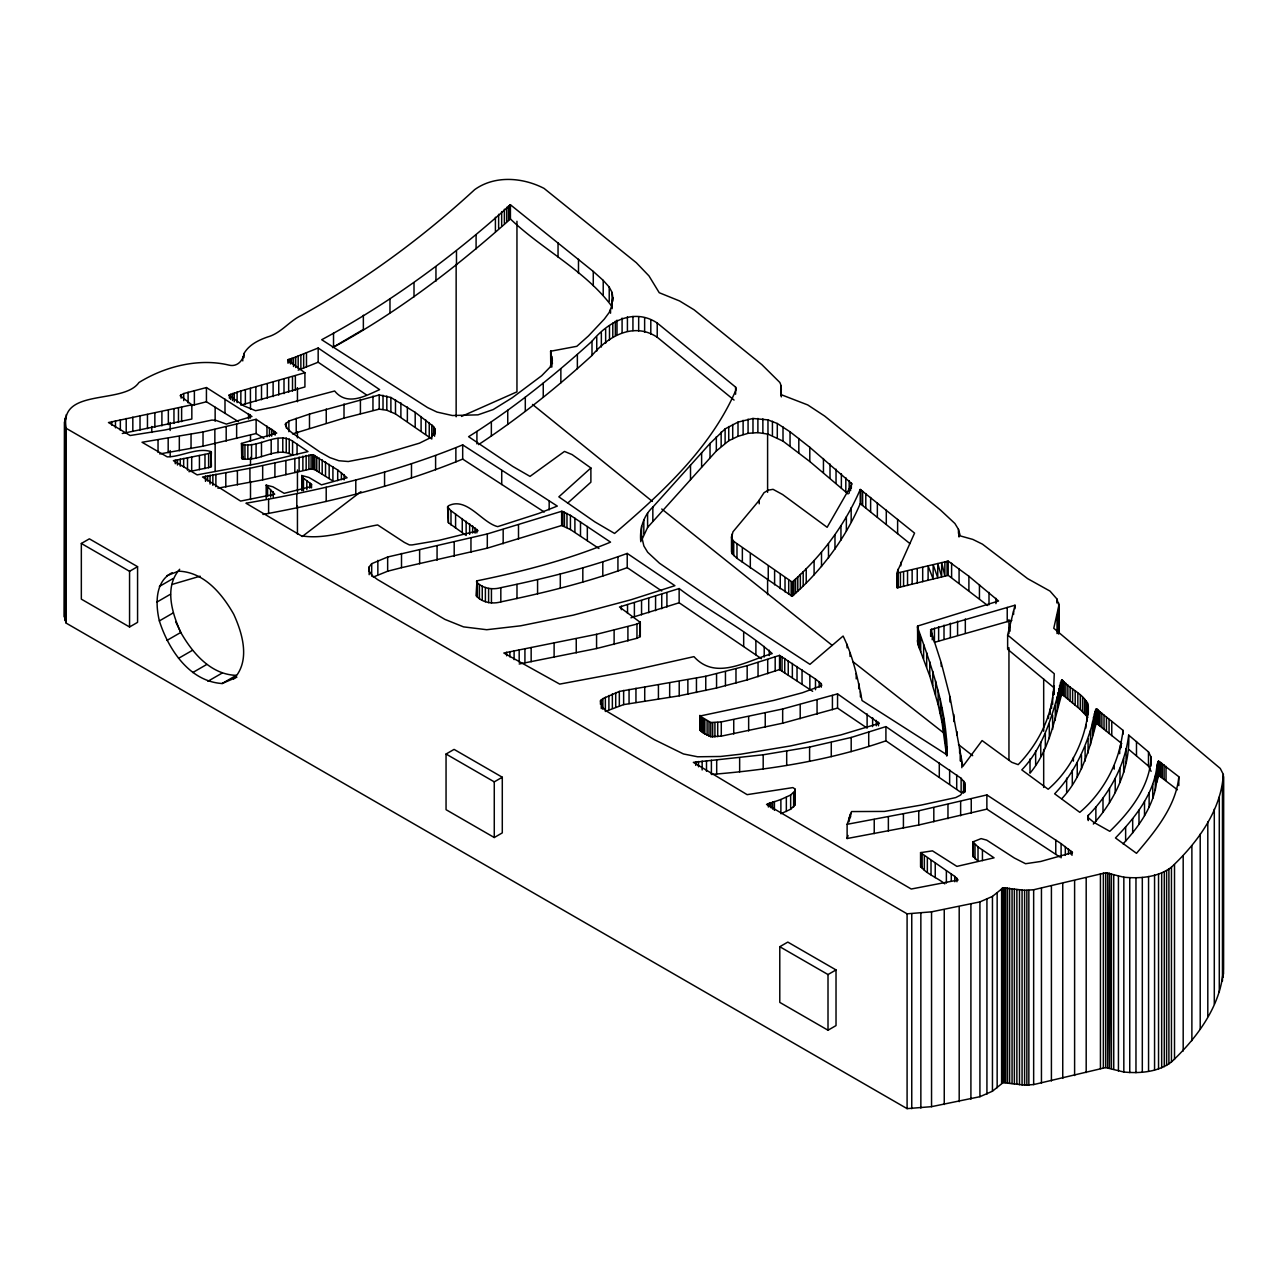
<?xml version="1.0" encoding="UTF-8"?>
<svg xmlns="http://www.w3.org/2000/svg" width="1288" height="1288" viewBox="0 0 1288 1288"><rect width="100%" height="100%" fill="white"/><g stroke="black" fill="none" stroke-linecap="round" stroke-linejoin="round"><path stroke-width="1.5" d="M781.333 388.847L780.995 394.611L807.721 404.931L824.674 416.072L940.401 509.968L954.923 523.524L958.465 529.368L960.268 535.905L972.826 539.414L982.454 544.164L1027.631 578.65L1050.01 591.095L1056.836 598.888L1058.929 605.247L1053.777 628.27L1220.267 768.453L1223.326 774.426L1223.326 969.252C1221.217 1005.332 1197.019 1037.951 1171.452 1061.956C1158.186 1072.163 1139.944 1073.58 1123.828 1072.019L1123.844 877.209L1105.684 872.765L1033.652 889.75L1024.588 890.282L1003.03 887.851L992.452 896.4L979.927 901.89L931.546 911.84L907.09 913.82L66.235 428.357C58.524 387.318 123.181 405.028 138.927 382.536C164.639 366.581 198.594 357.806 228.813 365.084C236.734 367.273 243.013 360.994 243.996 353.524C248.954 344.765 258.598 340.129 267.743 336.925C281.074 333.238 289.269 321.002 301.617 315.302C364.214 280.575 422.061 238.071 474.676 189.626C494.898 175.088 522.703 177.39 544.019 188.37L636.304 262.704L648.975 275.906L659.231 292.714L679.581 300.957L694.055 309.78L761.868 364.649L779.868 382.488L781.172 385.772L781.333 396.881M1151.102 757.135C1149.959 786.421 1130.22 811.601 1109.805 831.324L1093.77 822.308L1088.183 817.687L1087.748 815.964C1109.274 794.1 1124.923 765.861 1128.69 735.126L1148.477 751.902L1151.102 757.135L1151.102 766.006M640.812 541.733C639.444 529.014 643.308 515.941 652.839 507.102L710.026 443.475L725.112 428.888L738.008 422.11L752.981 418.471L767.97 419.888L777.292 423.494L790.043 431.802L809.798 447.306L852.044 483.886L827.138 527.307L782.653 494.56L773.042 489.327L768.292 490.148L764.009 492.708L758.519 501.177L732.969 531.799L731.504 537.853L733.725 541.379L792.152 582.079C821.213 556.529 844.944 525.101 860.239 489.44L914.56 533.119L897.334 571.566L897.221 587.827L948.193 575.334L987.638 605.489M860.239 489.44L860.239 503.656C844.944 539.302 821.213 570.745 792.152 596.296L736.978 558.348L732.067 553.631L732.26 547.513M1223.326 774.426C1221.217 810.506 1197.019 843.125 1171.452 867.13C1158.202 877.337 1139.96 878.754 1123.844 877.209M1053.793 685.763L1054.26 673.721L1007.635 635.032L1015.008 605.215L930.564 629.703L941.254 662.869L949.932 696.615L962.877 766.344L982.084 740.568L1011.821 762.335L1018.18 764.637C1038.595 743.498 1052.666 715.484 1053.793 685.763L1053.793 694.651M1054.035 693.958L1054.26 687.937L1007.635 649.249L1007.635 635.032M1088.086 711.266C1090.212 695.488 1070.296 690.513 1062.23 679.855C1053.198 710.509 1045.582 745.285 1021.803 769.886L1048.174 789.254C1070.505 770.047 1085.092 740.809 1088.086 711.266L1088.086 714.824M1123.828 1072.019L1105.684 1067.591L1033.652 1084.577L1024.588 1085.108L1003.03 1082.661L992.452 1091.21L979.927 1096.7L931.546 1106.666L907.09 1108.63L66.235 623.167L64.4 616.791L64.786 418.278M1156.656 768.469L1158.717 761.224L1178.81 776.728C1176.121 806.127 1155.095 831.468 1136.499 853.316L1115.472 837.957C1134.148 818.524 1152.599 796 1156.656 768.469C1159.522 797.514 1141.828 823.467 1123.088 843.865M1156.656 782.685L1158.717 775.44L1177.393 789.786M552.423 359.996L550.169 367.016L541.668 375.742L512.286 397.718L493.207 409.552L477.977 414.849L452.378 415.525L436.97 412.063L427.584 407.588L321.694 339.726C390.151 302.938 452.877 256.553 510.418 204.76L593.269 271.43L603.219 280.382L609.224 287.095L612.122 292.505L612.814 297.608L611.446 306.721L609.192 312.485L604.362 319.038L588.423 335.975L576.815 346.311L550.62 351.238L552.423 363.554M600.466 700.785L602.43 707.128L606.342 711.024L654.111 739.537L683.429 753.947L697.597 756.781L720.523 756.475L740.777 754.188L790.397 745.961L840.774 734.933L879.302 723.373L837.554 693.878L782.669 708.98L721.28 721.924L710.799 722.504L699.947 716.031L773.814 700.398L802.472 692.719L821.712 685.586L821.261 683.638L815.481 679.066L779.546 655.367L747.169 665.687L705.76 676.264L619.335 691.431L602.865 698.611L600.466 700.785L600.466 704.343M946.664 755.943L941.979 722.182L938.147 704.568L929.775 676.039L918.022 644.596L917.603 626.049L998.554 601.013L968.898 576.267L948.193 561.117L897.028 573.08M917.475 641.295L917.603 640.265M435.151 430.385L431.319 437.308L419.469 443.169L374.309 456.548L348.291 461.523L338.857 460.734L329.921 457.626L320.02 452.04L292.086 432.865L287.771 429.21L285.083 424.348L288.882 421.063L309.49 414.076L379.203 394.949L390.892 397.477L415.187 412.353L433.509 426.521L435.086 429.387L435.151 433.943M236.895 677.166L222.132 683.526C189.433 681.433 168.487 649.458 159.358 620.913C155.494 604.555 154.785 581.516 172.125 572.709M222.132 683.526L236.3 675.347C210.749 674.654 192.524 653 180.771 632.44C172.093 613.265 163.914 586.974 179.692 569.264M1121.172 742.033L1123.2 730.489L1096.249 708.883C1089.181 739.811 1077.187 770.24 1054.647 793.811L1079.811 812.342C1100.628 794.744 1115.746 769.033 1121.172 742.033L1121.172 747.362M1030.014 758.97L1030.014 773.186C1048.883 750.55 1054.131 721.361 1061.731 694.055L1061.731 679.839M550.62 365.454L550.781 366.629L550.62 351.238M1093.335 824.046C1115.005 799.929 1130.268 768.099 1128.69 735.126M1061.859 798.624C1081.421 777.614 1089.294 749.825 1096.249 723.099L1096.249 708.883M1059.766 856.955L986.866 809.138L918.763 824.996L847.118 838.52L847.118 824.304L851.561 811.569L884.454 811.424L921.129 805.097L955.76 797.578L960.526 795.099L964.374 789.834L964.68 782.637L961.122 778.306L885.919 726.609L851.191 737.461L809.589 747.056L763.188 754.784L693.363 762.367L747.137 794.648L792.877 787.596L794.905 788.932L795.099 804.903L790.655 809.234L780.882 813.726L780.882 799.51L790.655 795.018L795.099 790.687M847.118 838.52L848.067 835.493M848.067 493.964L809.798 461.523L783.007 441.124L767.97 434.104L757.891 432.623L748.07 433.332L738.008 436.326L728.734 440.754L716.337 450.977L647.59 527.452L641.553 540.429L641.553 526.212M240.856 390.94L228.926 395.239L243.786 405.833L255.539 410.695L274.859 406.879L334.655 391.005C347.213 406.477 365.357 395.963 379.638 389.62L318.168 348.018L287.659 360.189L304.918 372.747L304.918 386.964L240.856 405.14L240.856 390.94L304.918 372.747M661.742 590.999L627.224 567.638C586.185 582.643 543.552 592.979 500.823 601.882C492.483 604.297 482.276 602.671 476.399 595.974L476.85 580.856C522.381 571.598 567.509 559.926 610.56 542.135L570.423 515.329L561.649 511.288L487.299 533.94L387.656 556.996L371.685 563.693L368.915 567.235L368.915 570.793M476.399 595.974L476.85 580.856M699.947 729.555L703.409 733.13L710.799 736.72L721.28 736.14L782.669 723.196L837.554 708.094L867.114 728.106L867.114 713.906M233.724 678.985C250.532 661.114 242.788 634.034 233.724 614.263C222.067 593.736 204.019 571.985 178.533 571.164L166.941 575.704M447.564 506.925L448.385 505.83C466.82 496.411 481.793 522.751 497.715 526.631L538.754 513.445L557.285 506.087L462.682 444.875C393.275 473.34 319.698 490.454 245.96 503.222L301.344 535.84C326.54 539.962 352.751 529.239 377.642 524.941L404.4 542.441L409.391 544.921L412.063 544.937L438.854 540.38L478.057 530.736L450.993 510.74L447.564 506.925L448.385 522.687L466.143 535.438L466.143 521.221M191.832 404.818L108.482 422.545L130.136 435.521L164.993 429.967L211.876 420.081L215.885 420.355L226.366 424.106L251.933 416.475L206.434 387.559L183.733 393.532L180.127 395.641L191.832 404.818L191.832 419.035L122.296 433.476M973.004 841.837L978.011 846.94L978.011 861.157L973.004 856.053L973.004 841.837L981.102 838.617L986.689 840.114L1014.364 858.017L1025.57 863.717L1040.688 861.479L1072.469 852.576L1061.103 843.624L986.866 794.921L918.763 810.78L847.118 824.304M333.528 332.948L333.528 347.164C397.847 312.211 456.049 267.453 510.418 218.976C542.457 249.695 585.589 270.705 612.122 306.721M591.997 341.24C607.743 322.322 633.567 307.269 657.218 323.014L735.593 387.108L736.285 389.25C711.266 447.709 662.177 492.789 614.585 533.441L594.798 521.849L558.847 496.846L590.886 467.979L572.097 454.584L564.482 451.428L530.012 476.399L512.882 466.498L468.591 436.696C512.688 408.988 553.486 376.225 591.997 341.24L591.997 355.456C556.432 387.897 518.726 418.133 478.508 444.618M591.997 355.456C607.743 336.522 633.567 321.485 657.218 337.231L734.063 400.069M567.589 503.189L590.886 482.195L590.886 467.979M292.569 441.108L307.977 451.589L258.163 463.503L197.145 474.87L173.413 460.685L208.624 453.585L211.071 451.621C197.177 447.113 181.35 456.934 167.231 456.87L142.034 442.267L203.021 431.963L256.135 419.308L276.711 433.122L241.452 443.458L241.758 458.592C258.582 462.65 276.807 445.439 292.569 455.324L292.569 441.108C276.807 431.222 258.582 448.449 241.758 444.376L241.452 443.458M188.901 471.682L210.685 467.125L211.393 452.281M302.213 536.549L360.93 491.63M241.452 457.675L243.271 456.805M332.497 347.599L363.361 329.454L363.361 315.238M81.337 543.472L89.371 538.835L137.575 566.672L137.575 622.346L129.557 626.982L81.337 599.145L81.337 543.472L129.557 571.309L137.575 566.672M159.358 586.475L173.156 578.505M156.733 602.172L170.499 594.219M159.358 620.913L173.156 612.943M166.941 640.426L180.771 632.44L175.635 621.605M178.533 658.345L192.443 650.327M192.765 672.545L206.756 664.463M207.899 681.288L221.987 673.157M446.051 754.027L454.084 749.391L502.288 777.228L502.288 832.885L494.27 837.522L446.051 809.685L446.051 754.027L494.27 781.864L502.288 777.228M779.787 946.712L787.805 942.091L836.025 969.928L836.025 1025.586L828.007 1030.223L779.787 1002.386L779.787 946.712L828.007 974.549L836.025 969.928M373.23 577.072L387.656 571.212L401.502 567.686L487.299 548.157L561.649 525.504L570.423 529.545L598.952 548.495M636.964 624.052L640.297 622.378L619.496 607.002L679.146 588.552C709.06 611.301 744.158 628.834 772.22 653.596C746.879 660.68 715.854 681.111 693.958 656.639L629.14 671.145L559.716 684.105L503.833 653.016L596.569 634.308L636.964 624.052L636.964 638.268L596.569 648.524L519.177 663.996M636.964 638.268L640.297 636.594L640.297 622.378M812.664 691.318L779.546 669.583L747.169 679.903L716.563 688.001L679.211 695.826L623.634 704.616L605.36 711.475L605.36 697.259M461.507 416.426L516.955 391.842L516.955 221.278M780.882 799.51L766.553 804.42L911.244 889.026L958.111 880.026L954.762 876.42L920.566 852.656L932.464 850.853L956.904 866.389L994.062 857.824L978.011 846.94M262.929 514.459C330.887 501.837 398.636 485.463 462.682 459.091L544.261 512.028M298.172 370.155L318.168 362.234L366.356 394.836M944.78 883.874C939.467 878.867 923.013 872.121 921.596 866.518M292.553 433.911L344.009 418.117L379.203 409.149L386.819 410.244L395.48 413.915L431.786 438.983L431.786 424.766M476.399 581.757C482.276 588.455 492.483 590.081 500.823 587.666C543.552 578.763 586.185 568.427 627.224 553.421L674.896 585.686L631.056 599.741L573.16 615.165L520.642 625.807L486.719 629.719L463.519 626.87L444.891 619.383L377.368 579.439L372.184 575.543L369.173 571.131L368.915 567.235M630.959 617.805L679.146 602.768L761.433 658.699M1011.885 620.317L934.444 642.358L934.444 628.158M711.395 760.226L711.395 774.442C770.514 769.677 829.714 760.322 885.919 740.825L961.122 792.523L961.122 778.306M172.029 584.446L200.139 576.187M301.762 475.497L303.469 478.234L311.519 484.352L310.875 486.639L284.197 493.336L272.927 486.8L266.181 485.125L274.714 494.222L240.582 501.08L202.522 477.011L249.936 468.252L312.726 454.712L337.698 469.975L347.068 477.768L321.485 484.868L308.943 477.478L301.762 475.497L301.762 489.714M217.865 488.168L262.672 479.877L311.084 468.929L314.916 469.701L332.916 480.988L332.916 466.771M191.236 405.656L206.434 401.776L238.457 421.643M159.728 453.94L203.021 446.179L256.135 433.525L263.895 438.371M1096.249 723.099L1121.768 743.562M1061.731 694.055L1080.31 709.479L1087.845 717.4M860.239 503.656L909.94 543.6M661.742 509.002L832.273 645.433M852.785 661.549L944.281 733.387M958.481 744.544L972.682 755.686M532.524 404.448L652.388 501.435M1128.69 749.342L1148.477 766.102L1151.102 771.351M639.202 635.451L640.297 636.594M211.393 466.498L211.071 451.621M917.475 627.079C932.206 668.134 947.083 710.654 947.115 754.929L862.026 700.527C857.856 678.583 852.946 656.139 843.109 636.047L809.959 664.35L748.747 624.39L659.504 563.242L647.687 552.278L643.871 545.983L640.812 532.862M795.099 804.903L794.905 788.932M1223.6 776.648L1223.52 974.066M1223.149 782.38L1223.149 977.19M1222.457 786.227L1222.457 981.037M1219.285 797.127L1219.285 991.953M1214.294 809.17L1214.294 1003.98M1207.806 821.696L1207.806 1016.522M1200.207 834.141L1200.207 1028.951M1191.883 845.862L1191.883 1040.672M1183.189 856.214L1183.189 1051.04M1178.81 776.728L1178.81 785.616M1174.511 864.618L1174.511 1059.444M1171.452 867.13L1171.452 1061.956M1168.908 869.094L1168.908 1063.904M1166.606 870.608L1166.606 1065.434M1166.026 766.312L1166.026 780.528M1164.288 871.847L1164.288 1066.657M1164.111 764.814L1164.111 779.031M1162.34 763.51L1162.34 777.727M1161.679 872.91L1161.679 1067.736M1160.81 762.464L1160.81 776.68M1159.586 761.691L1159.586 775.891M1158.717 761.224L1158.717 775.44M1158.54 873.94L1158.54 1068.766M1158.266 761.144L1158.041 775.65M1157.799 762.045L1157.799 776.261M1157.542 762.963L1157.542 777.179M1157.284 764.106L1157.284 778.322M1157.043 765.458L1157.043 779.659M1156.833 766.924L1156.833 781.14M1155.304 776.084L1155.304 790.301M1154.563 875.083L1154.563 1069.909M1152.76 784.247L1152.76 798.463M1149.121 792.764L1149.121 806.98M1148.477 751.902L1148.477 766.102M1148.558 876.516L1148.558 1071.342M1144.517 801.458L1144.517 815.674M1142.311 877.45L1142.311 1072.26M1138.995 810.168L1138.995 824.384M1136.483 741.518L1136.483 755.734M1135.968 877.869L1135.968 1072.679M1132.683 818.701L1132.683 832.917M1129.753 877.788L1129.753 1072.598M1126.082 748.714L1126.082 762.931M1125.631 826.88L1125.631 841.096M1123.667 758.278L1123.667 772.494M1123.2 730.489L1123.2 734.031M1120.496 745.011L1120.496 748.553M1119.996 768.26L1119.996 782.476M1119.675 748.36L1119.675 753.689M1118.435 876.146L1118.435 1070.956M1115.215 778.403L1115.215 792.619M1114.2 765.587L1114.2 769.145M1113.734 874.6L1113.734 1069.41M1111.769 721.441L1111.769 735.641M1111.431 1068.493L1111.431 873.667L1109.483 1067.865L1109.499 873.055L1107.664 1067.575L1107.664 872.749M1109.499 788.433L1109.499 802.649M1109.065 719.268L1109.065 733.484M1106.456 717.126L1106.456 731.343M1105.684 872.765L1105.684 1067.591M1104.025 715.098L1104.025 729.314M1103.365 873.135L1103.365 1067.945M1102.995 798.109L1102.995 812.326M1101.868 713.262L1101.868 727.462M1100.435 873.828L1100.435 1068.638M1100.016 711.652L1100.016 725.869M1098.616 710.38L1098.616 724.597M1097.73 709.495L1097.73 723.711M1096.957 708.851L1096.957 723.067M1095.863 807.125L1095.863 821.341M1095.589 709.672L1095.589 723.888M1094.913 711.282L1094.913 725.498M1094.188 713.81L1094.188 728.026M1093.383 717.287L1093.383 731.504M1092.449 721.844L1092.449 736.06M1090.517 730.521L1090.517 744.738M1088.312 706.339L1088.312 713.439M1088.28 815.256L1088.28 820.585M1088.086 738.829L1088.086 753.045M1087.845 703.184L1087.845 713.842M1087.748 815.964L1087.748 819.522M1087.217 702.185L1087.217 716.402M1087.233 717.48L1087.233 721.039M1086.187 877.74L1086.187 1072.55M1086.09 700.817L1086.09 715.033M1085.865 724.532L1085.865 728.074M1085.092 746.863L1085.092 761.079M1084.528 699.159L1084.528 713.375M1082.58 697.291L1082.58 711.507M1081.469 754.72L1081.469 768.936M1080.31 695.262L1080.31 709.479M1077.831 693.153L1077.831 707.37M1077.235 762.496L1077.235 776.712M1075.19 691.044L1075.19 705.261M1074.611 880.702L1074.611 1075.528M1073.387 757.569L1073.387 761.128M1072.598 688.983L1072.598 703.2M1072.292 770.272L1072.292 784.489M1071.986 851.77L1071.986 855.312M1070.682 850.515L1070.682 854.073M1070.135 686.939L1070.135 701.139M1068.476 848.792L1068.476 854.121M1067.865 685.007L1067.865 699.223M1066.657 778.145L1066.657 792.361M1065.852 683.268L1065.852 697.484M1065.321 846.522L1065.321 855.393M1064.194 681.787L1064.194 696.003M1062.954 680.628L1062.954 694.844M1062.745 883.584L1062.745 1078.394M1062.23 679.855L1062.23 694.071M1061.087 680.821L1061.087 695.037M1061.103 843.624L1061.103 857.84M1060.378 682.688L1060.378 696.905M1059.589 685.329L1059.589 699.545M1058.929 605.247L1058.929 633.374M1058.784 688.645L1058.784 702.846M1058.704 602.993L1058.704 634.05M1058.06 611.285L1058.06 633.39M1057.979 692.525L1057.979 706.742M1057.207 696.872L1057.207 711.089M1057.029 615.487L1057.029 633.567M1056.836 598.888L1056.836 602.913M1055.774 840.05L1055.774 854.266M1055.291 705.937L1055.291 720.153M1053.359 691.527L1053.359 695.085M1052.634 697.339L1052.634 704.439M1052.634 715.114L1052.634 729.33M1051.555 703.184L1051.555 708.513M1051.41 886.176L1051.41 1081.002M1050.187 709.06L1050.187 714.389M1049.301 724.307L1049.301 738.523M1048.529 714.969L1048.529 718.527M1045.341 733.387L1045.341 747.604M1043.683 679.082L1043.683 731.262M1043.683 749.326L1043.683 787.451M1041.445 888.301L1041.445 1083.111M1040.768 742.274L1040.768 756.491M1035.649 750.84L1035.649 765.056M1033.652 889.75L1033.652 1084.577M1028.854 890.362L1028.854 1085.188M1026.858 890.378L1026.858 1085.188M1024.588 890.282L1024.588 1085.108M1022.076 890.105L1022.076 1084.931M1019.484 889.847L1019.484 1084.673M1016.876 889.525L1016.876 1084.335M1015.008 605.215L1015.008 608.757M1014.364 889.155L1014.364 1083.965M1013.624 610.834L1013.624 614.392M1012.062 888.736L1012.062 1083.562M1010.066 625.839L1010.066 631.168M1009.599 888.237L1009.599 1083.063M1008.955 619.625L1008.955 633.68M1008.955 647.719L1008.955 760.097M1007.49 887.915L1007.49 1082.741M1007.232 607.437L1007.232 621.653M1005.687 887.738L1005.687 1082.564M1004.189 887.722L1004.189 1082.532M1003.03 887.851L1003.03 1082.661M1002.177 888.14L1002.177 1082.966M1001.613 888.607L1001.613 1083.417M997.154 892.906L997.154 1087.716M995.93 598.308L995.93 603.637M992.452 896.4L992.452 1091.21M989.007 592.383L989.007 604.829M986.866 794.921L986.866 809.138M986.93 899.33L986.93 1094.14M982.438 849.967L982.438 860.625M979.927 901.89L979.927 1096.7M979.444 584.607L979.444 598.823M975 844.687L975 858.903M973.326 843.044L973.326 857.261M971.249 798.946L971.249 813.163M970.91 904.321L970.91 1099.131M968.898 576.267L968.898 590.484M965.324 618.965L965.324 633.181M965.147 784.537L965.147 791.637M964.841 788.449L964.841 791.991M964.68 782.637L964.68 791.524M963.569 780.721L963.569 793.167M961.83 762.383L961.83 767.712M960.784 755.992L960.784 761.321M960.639 801.571L960.639 815.787M960.22 751.999L960.22 760.886M959.608 747.652L959.608 752.981M959.19 906.849L959.19 1101.659M959.013 532.958L959.013 536.983M959.077 568.684L959.077 582.901M958.916 531.88L958.916 535.889M958.465 529.368L958.465 533.377M957.58 621.154L957.58 635.37M957.129 731.793L957.129 735.335M956.968 878.175L956.968 881.733M956.71 774.861L956.71 789.077M954.762 876.42L954.762 881.749M953.845 714.486L953.845 721.586M951.607 563.194L951.607 577.41M951.285 873.972L951.285 881.089M950.383 623.231L950.383 637.447M949.932 696.615L949.932 701.96M949.642 769.838L949.642 784.054M948.193 561.117L948.193 575.334M947.968 804.501L947.968 818.717M947.147 746.718L947.147 755.605M947.066 561.327L947.066 575.543M946.342 738.394L946.342 752.611M946.374 870.688L946.374 883.133M945.118 728.509L945.118 742.725M944.861 561.826L944.861 576.042L941.689 562.566L941.657 576.799L937.745 563.548L937.745 577.765L933.172 564.707L933.124 578.924L928.101 566.028L928.101 580.244M944.249 909.682L944.249 1104.508M944.007 625.131L944.007 639.347M943.637 718.06L943.637 732.276M941.979 707.965L941.979 722.182M941.254 662.869L941.254 666.427M940.304 699.191L940.304 713.407M939.29 762.738L939.29 776.954M938.63 626.789L938.63 641.005M938.147 690.352L938.147 704.568M935.619 680.95L935.619 695.166M935.233 863.443L935.233 877.659M933.816 807.592L933.816 821.808M932.786 671.338L932.786 685.554M932.254 636.256L932.254 639.814M931.691 629.14L931.691 636.256M931.546 911.84L931.546 1106.666M930.886 632.054L930.886 635.612M931.015 860.625L931.015 874.842M930.644 631.007L930.644 636.336M929.775 661.823L929.775 676.039M927.344 858.098L927.344 872.314M926.7 652.774L926.7 666.991M924.349 855.957L924.349 870.173M923.625 644.531L923.625 658.748M922.691 567.461L922.691 581.677M922.144 854.266L922.144 868.482M920.968 852.495L920.856 867.355M920.856 913.256L920.856 1108.066M920.695 637.447L920.695 651.664M920.566 852.656L920.566 866.872M919.568 634.904L919.568 649.104M918.682 632.537L918.682 646.753M918.763 810.78L918.763 824.996M918.022 630.379L918.022 644.596M917.603 626.049L917.62 642.776M917.249 568.861L917.249 583.078M912.145 570.133L912.145 584.35M911.759 913.9L911.759 1108.71M907.541 571.292L907.541 585.509M907.09 913.82L907.09 1108.63M903.58 572.242L903.58 586.459M903.419 813.887L903.419 828.104M900.843 562.26L900.843 565.818M900.441 572.967L900.441 587.183M898.106 569.167L898.267 587.65M897.623 519.418L897.623 533.635M897.221 573.611L897.221 587.827M888.366 816.817L888.366 831.034M886.289 510.161L886.289 524.377M885.919 726.609L885.919 740.825M878.464 722.246L878.464 725.788M877.353 502.9L877.353 517.116M876.323 720.427L876.323 725.756M874.23 819.426L874.23 833.642M872.62 717.722L872.62 726.609M870.624 497.442L870.624 511.658M868.724 732.196L868.724 746.412M865.794 493.578L865.794 507.794M862.638 491.098L862.638 505.315M860.867 489.778L860.867 503.994M860.4 691.576L860.4 696.905M858.726 683.445L858.726 688.774M856.214 673.544L856.214 678.889M851.336 482.903L851.336 488.233M851.175 507.633L851.175 521.849M851.191 737.461L851.191 751.677M850.563 487.138L850.563 490.696M850.627 813.34L850.627 816.882M850.064 652.887L850.064 656.445M850.241 814.37L850.241 817.928M849.195 480.794L849.195 493.224M849.404 816.866L849.404 820.424M849.001 818.266L849.001 821.825M847.101 644.29L847.101 647.848M846.361 516.778L846.361 530.994M845.814 477.687L845.814 491.903M841.37 473.759L841.37 487.975M840.951 525.874L840.951 540.091M837.554 693.878L837.554 708.094M836.041 469.154L836.041 483.37M834.978 534.842L834.978 549.058M832.418 695.456L832.418 709.672M831.275 742.452L831.275 756.668M830.003 464.018L830.003 478.234M828.49 543.681L828.49 557.897M828.007 974.549L828.007 1030.223M823.451 458.544L823.451 472.76M821.503 552.278L821.503 566.495M821.261 683.638L821.261 687.196M819.184 681.803L819.184 687.132M817.059 699.947L817.059 714.164M815.481 679.066L815.481 689.724M814.096 560.602L814.096 574.818M809.798 447.306L809.798 461.523M809.862 675.154L809.862 689.37M809.589 747.056L809.589 761.272M806.224 568.588L806.224 582.804M803.197 571.614L803.197 585.831M802.038 669.857L802.038 684.057M800.347 574.4L800.347 588.616M800.202 704.536L800.202 718.752M798.818 438.5L798.818 452.716M797.787 576.879L797.787 591.095M797.031 666.476L797.031 680.692M795.598 578.956L795.598 593.172M793.875 580.582L793.875 594.782M793.633 792.764L793.633 806.98M792.684 581.645L792.684 595.861M792.361 663.401L792.361 677.617M792.152 582.079L792.152 596.296M791.154 581.613L791.154 595.829M790.655 795.018L790.655 809.234M790.043 431.802L790.043 446.018M788.707 580.115L788.707 594.332M788.24 660.68L788.24 674.896M786.694 751.21L786.694 765.426M786.34 797.304L786.34 811.521M785.02 577.684L785.02 591.9M784.73 658.442L784.73 672.658M783.007 426.908L783.007 441.124M782.669 708.98L782.669 723.196M782.041 656.751L782.041 670.968M781.172 385.772L781.172 395.802M780.254 574.48L780.254 588.697M780.254 655.705L780.254 669.921M779.546 655.367L779.546 669.583M777.292 423.494L777.292 437.711M775.183 657.073L775.183 671.289M774.603 570.632L774.603 584.849M774.41 801.506L774.41 810.377M772.623 802.005L772.623 809.106M772.43 421.257L772.43 435.473M770.997 802.521L770.997 807.85M769.58 803.004L769.58 806.562M769.29 650.231L769.29 655.56M768.244 566.237L768.244 580.453M768.356 803.454L768.356 807.013M767.97 419.888L767.97 434.104M767.712 659.537L767.712 673.753M767.6 434.12L767.6 492.306M767.6 578.602L767.6 594.654M765.233 713.133L765.233 727.35M764.219 646.431L764.219 657.089M763.188 754.784L763.188 769M762.866 418.874L762.866 433.09M759.228 500.259L759.228 503.817M758.052 662.499L758.052 676.715M757.891 418.407L757.891 432.623M755.895 640.603L755.895 654.819M752.981 418.471L752.981 432.688M750.308 553.743L750.308 567.96M748.65 716.804L748.65 731.021M748.07 419.115L748.07 433.332M747.169 665.687L747.169 679.903M743.675 632.247L743.675 646.463M743.112 420.307L743.112 434.523M742.355 548.108L742.355 562.325M739.65 757.682L739.65 771.898M738.008 422.11L738.008 436.326M736.978 544.132L736.978 558.348M735.979 668.81L735.979 683.026M735.593 387.108L735.593 394.225M733.725 541.379L733.725 555.595M733.741 719.799L733.741 733.999M732.711 424.476L732.711 438.693M731.97 534.214L732.067 553.631M731.729 535.196L731.729 549.413M731.552 536.211L731.504 552.069M728.734 426.537L728.734 440.754M725.45 671.595L725.45 685.812M725.112 428.888L725.112 443.104M721.28 721.924L721.28 736.14M721.151 432.092L721.151 446.308M717.706 722.439L717.706 736.656M716.692 759.807L716.692 774.024M716.563 673.785L716.563 688.001M716.337 436.761L716.337 450.977M714.921 722.729L714.921 736.945M712.683 722.761L712.683 736.978M710.799 722.504L710.799 736.72M710.026 443.475L710.026 457.691M709.012 721.94L709.012 736.156M707.096 721.055L707.096 735.271M706.5 760.661L706.5 771.319M705.76 676.264L705.76 690.481M704.858 719.799L704.858 733.999M703.409 718.913L703.409 733.13M702.169 718.076L702.169 732.292M702.153 761.079L702.153 769.966M701.622 452.812L701.622 467.029M701.155 717.303L701.155 731.52M700.414 716.611L700.414 730.827M699.947 715.339L699.947 730.248M698.499 761.482L698.499 766.811M696.454 678.277L696.454 692.493M695.713 761.836L695.713 765.394M690.513 465.371L690.513 479.587M687.873 680.016L687.873 694.232M679.146 588.552L679.146 602.768M679.211 681.61L679.211 695.826M669.663 683.204L669.663 697.42M666.91 592.818L666.91 607.034M661.742 594.525L661.742 608.741M658.426 684.926L658.426 699.143M657.218 323.014L657.218 337.231M655.576 596.457L655.576 610.673M652.839 507.102L652.839 521.318M650.81 320.132L650.81 334.349M648.717 598.518L648.717 612.734M647.59 513.236L647.59 527.452M644.725 686.955L644.725 701.171M644.628 318.088L644.628 332.304M643.823 519.628L643.823 533.844M641.553 600.611L641.553 614.827M640.023 621.959L640.023 636.175M638.671 316.848L638.671 331.064M635.95 688.259L635.95 702.475M634.388 602.655L634.388 616.871M632.939 316.446L632.939 330.662M629.059 689.386L629.059 703.602M627.916 626.757L627.916 640.973M627.417 316.864L627.417 331.08M627.53 604.539L627.53 613.41M627.224 553.421L627.224 567.638M623.634 690.4L623.634 704.616M622.088 318.088L622.088 332.304M621.331 606.165L621.331 609.707M619.335 691.431L619.335 705.647M617.934 556.867L617.934 571.083M617 320.149L617 334.365M615.712 692.558L615.712 706.774M615.342 321.195L615.342 335.411M614.118 630.251L614.118 644.467M612.814 297.608L612.814 301.167M612.798 323.111L612.798 337.327M612.364 693.878L612.364 708.094M612.122 292.505L612.138 308.701M610.544 309.651L610.544 313.209M609.498 325.784L609.498 340M609.224 287.095L609.224 301.312M608.902 695.488L608.902 709.704M605.65 329.052L605.65 343.268M603.219 280.382L603.219 294.598M602.865 698.611L602.865 709.286M602.8 561.922L602.8 576.139M601.351 332.803L601.351 347.019M601.271 699.722L601.271 708.609M596.746 336.909L596.746 351.125M596.569 634.308L596.569 648.524M593.269 271.43L593.269 285.646M587.328 526.422L587.328 540.638M582.82 567.783L582.82 581.999M580.502 521.833L580.502 536.049M578.489 259.226L578.489 273.442M577.362 354.522L577.362 368.738M576.251 638.687L576.251 652.903M574.899 518.162L574.899 532.379M570.423 515.329L570.423 529.545M566.978 513.3L566.978 527.516M564.434 511.98L564.434 526.196M562.695 511.336L562.695 525.552M561.649 511.288L561.649 525.504M560.86 368.642L560.86 382.858M560.296 573.868L560.296 588.085M558.042 242.804L558.042 257.02M554.114 643.179L554.114 657.395M551.86 356.374L551.86 367.048M551.232 354.168L551.232 366.597M550.99 351.173L550.99 360.044M549.171 500.984L549.171 509.855M543.246 383.035L543.246 397.251M537.579 579.616L537.579 593.832M531.155 647.542L531.155 661.758M525.295 397.123L525.295 411.339M524.924 648.701L524.924 662.901M519.177 649.78L519.177 662.209M518.501 525.037L518.501 539.253M516.987 584.414L516.987 598.63M514.105 650.746L514.105 659.633M510.418 204.76L510.418 218.976M509.806 204.969L509.806 219.185M509.871 651.583L509.871 656.912M508.551 205.839L508.551 220.055M507.746 410.276L507.746 424.493M506.699 207.288L506.699 221.504M506.635 652.259L506.635 655.817M504.381 209.236L504.381 223.452M503.173 529.561L503.173 543.778M501.724 470.361L501.724 484.578M501.66 211.602L501.66 225.819M500.823 587.666L500.823 601.882M498.633 214.307L498.633 228.523M495.413 217.269L495.413 231.486M494.27 781.864L494.27 837.522M491.356 421.933L491.356 436.149M491.436 588.841L491.436 603.058M488.603 588.439L488.603 602.655M487.299 533.94L487.299 548.157M485.399 587.473L485.399 601.689M482.243 586.121L482.243 600.337M479.426 584.591L479.426 598.807M477.381 583.078L477.381 597.278M476.914 431.464L476.914 443.909M476.866 529.304L476.866 532.862M476.093 234.674L476.093 248.89M475.079 527.822L475.079 533.151M472.648 525.923L472.648 533.039M470.957 538.159L470.957 552.375M469.637 523.701L469.637 534.359M462.682 444.875L462.682 459.091M462.263 518.549L462.263 532.765M456.483 251.096L456.483 265.312M456.145 264.298L456.145 416.797M455.871 447.757L455.871 461.973M455.582 514.009L455.582 528.225M454.197 542.168L454.197 556.384M450.993 510.74L450.993 524.957M448.385 508.47L448.385 522.687M437.067 545.983L437.067 560.2M435.956 266.954L435.956 281.17M435.602 455.63L435.602 469.846M435.086 429.387L435.086 432.945M434.555 428.035L434.603 436.23M433.509 426.521L433.509 435.408M429.242 422.609L429.242 436.825M425.716 419.904L425.716 434.12M421.096 416.539L421.096 430.756M419.63 549.606L419.63 563.822M415.187 412.353L415.187 426.57M414.012 282.652L414.012 296.868M411.484 463.793L411.484 478.009M407.362 407.008L407.362 421.224M401.502 553.47L401.502 567.686M400.89 402.854L400.89 417.054M395.48 399.699L395.48 413.915M390.892 397.477L390.892 411.693M389.974 298.607L389.974 312.823M387.656 556.996L387.656 571.212M386.819 396.028L386.819 410.244M384.565 471.971L384.565 486.188M383.019 395.223L383.019 409.439M379.203 394.949L379.203 409.149M377.851 560.344L377.851 574.561M372.957 396.141L372.957 410.357M371.685 563.693L371.685 576.139M369.173 571.131L369.173 574.673M360.415 399.361L360.415 413.577M355.794 479.877L355.794 494.093M344.009 403.901L344.009 418.117M344.105 474.548L344.105 479.877M341.401 472.551L341.401 479.651M337.698 469.975L337.698 480.633M329.164 464.324L329.164 478.54M326.25 409.037L326.25 423.253M326.202 487.267L326.202 501.467M325.526 461.973L325.526 476.19M322.193 459.864L322.193 474.081M319.231 458.013L319.231 472.229M318.168 348.018L318.168 362.234M316.768 456.532L316.768 470.748M314.916 455.485L314.916 469.701M313.789 454.954L313.789 469.17M312.726 454.712L312.726 468.929M311.519 484.352L311.519 487.894M311.084 454.712L311.084 468.929M309.748 482.791L309.748 488.12M309.49 414.076L309.49 428.292M308.895 454.954L308.895 469.154M306.818 480.746L306.818 489.633M306.48 352.654L306.48 366.871M306.158 455.421L306.158 469.637M303.662 353.798L303.662 368.014M303.469 478.234L303.469 490.68M302.873 456.129L302.873 470.345M301.843 476.48L301.843 490.696M300.877 354.908L300.877 369.125M299.106 457.063L299.106 471.279M298.172 355.939L298.172 368.384M297.447 387.672L297.447 401.727M297.447 431.818L297.447 437.839M297.447 469.943L297.447 492.016M297.447 506.071L297.447 534.166M297.061 444.183L297.061 454.857M296.803 493.803L296.803 508.019M296.224 418.326L296.224 432.543M295.693 356.857L295.693 367.515M295.354 376.016L295.354 390.232M294.823 458.238L294.823 472.438M293.503 357.629L293.503 366.517M292.505 376.933L292.505 391.149M291.716 358.241L291.716 363.57M290.428 358.644L290.428 363.973M289.237 439.031L289.237 453.247M288.85 359.111L288.85 362.669M288.657 378.076L288.657 392.293M288.882 421.063L288.882 431.721M287.916 359.594L287.916 363.152M286.29 422.641L286.29 427.97M286.242 437.92L286.242 452.136M285.872 460.492L285.872 474.709M284.004 379.413L284.004 393.629M282.78 437.743L282.78 451.959M278.755 380.878L278.755 395.078M278.031 438.451L278.031 452.668M275.085 431.593L275.085 435.135M274.908 463.02L274.908 477.236M273.571 430.45L273.571 433.992M273.12 382.407L273.12 396.624M273.233 491.774L273.233 497.104M271.671 429.113L271.671 436.23M271.188 440.013L271.188 454.229M270.625 489.955L270.625 497.071M269.466 427.664L269.466 436.535M268.596 499.261L268.596 513.477M267.598 487.669L267.598 496.54M267.308 383.953L267.308 398.169M266.986 426.103L266.986 436.761M266.181 485.125L266.181 498.488M262.672 465.66L262.672 479.877M261.512 385.498L261.512 399.715M261.48 442.396L261.48 456.596M256.135 419.308L256.135 433.525M256.103 443.619L256.103 457.836M255.861 386.947L255.861 401.164M251.563 444.473L251.563 458.689M250.419 388.364L250.419 402.581M250.5 403.225L250.5 409.246M250.5 435.344L250.5 441.349M250.5 457.417L250.5 465.435M250.5 481.487L250.5 499.551M250.194 414.607L250.194 418.165M249.936 468.252L249.936 482.469M248.552 413.609L248.552 418.938M247.843 444.988L247.843 459.204M245.364 389.717L245.364 403.917M244.945 445.149L244.945 459.365M243.996 353.524L243.996 357.549M242.756 356.889L242.756 360.914M242.933 444.94L242.933 459.156M241.758 444.376L241.758 458.592M237.394 470.651L237.394 484.868M237.105 391.987L237.105 402.645M236.638 424.267L236.638 438.484M234.271 392.824L234.271 401.711M232.516 393.404L232.516 400.504M230.633 394.064L230.633 399.393M229.409 394.627L229.409 398.185M226.189 426.843L226.189 441.06M225.803 472.712L225.803 486.928M224.998 399.167L224.998 413.384M215.885 474.258L215.885 486.703M215.144 407.25L215.144 421.289M215.144 443.362L215.144 471.456M214.855 429.435L214.855 443.652M212.858 474.725L212.858 485.383M210.685 452.909L210.685 467.125M210.057 475.175L210.057 484.063M208.624 453.585L208.624 467.786M207.593 475.626L207.593 480.955M206.434 387.559L206.434 401.776M205.5 476.045L205.5 481.374M204.985 454.423L204.985 468.639M203.021 431.963L203.021 446.179M199.431 455.501L199.431 469.718M194.375 390.618L194.375 404.834M191.703 456.95L191.703 471.166M191.043 434.362L191.043 448.578M188.096 392.26L188.096 402.919M187.501 457.723L187.501 470.152M183.733 393.532L183.733 400.649M183.653 458.448L183.653 467.319M181.624 407.443L181.624 421.659M181.125 394.595L181.125 398.153M180.272 459.108L180.272 466.224M179.322 436.535L179.322 450.752M178.469 408.216L178.469 422.432M177.438 459.703L177.438 465.032M175.281 460.186L175.281 463.728M173.96 409.214L173.96 423.43M170.161 422.464L170.161 430.482M170.161 450.559L170.161 456.58M168.342 410.389L168.342 424.589M168.181 438.451L168.181 452.668M161.902 411.677L161.902 425.893M158.038 439.981L158.038 452.426M154.85 413.046L154.85 427.262M151.791 426.457L151.791 432.478M147.46 414.446L147.46 428.663M140.022 415.799L140.022 430.015M132.825 417.183L132.825 431.399M129.557 571.309L129.557 626.982M126.208 418.471L126.208 432.688M120.348 419.663L120.348 430.321M115.469 420.709L115.469 427.809M111.734 421.546L111.734 425.104M66.252 414.688L66.252 418.697M66.235 428.357L66.235 623.167M65.076 425.764L65.076 620.575M64.4 421.965L64.4 616.791"/></g></svg>
